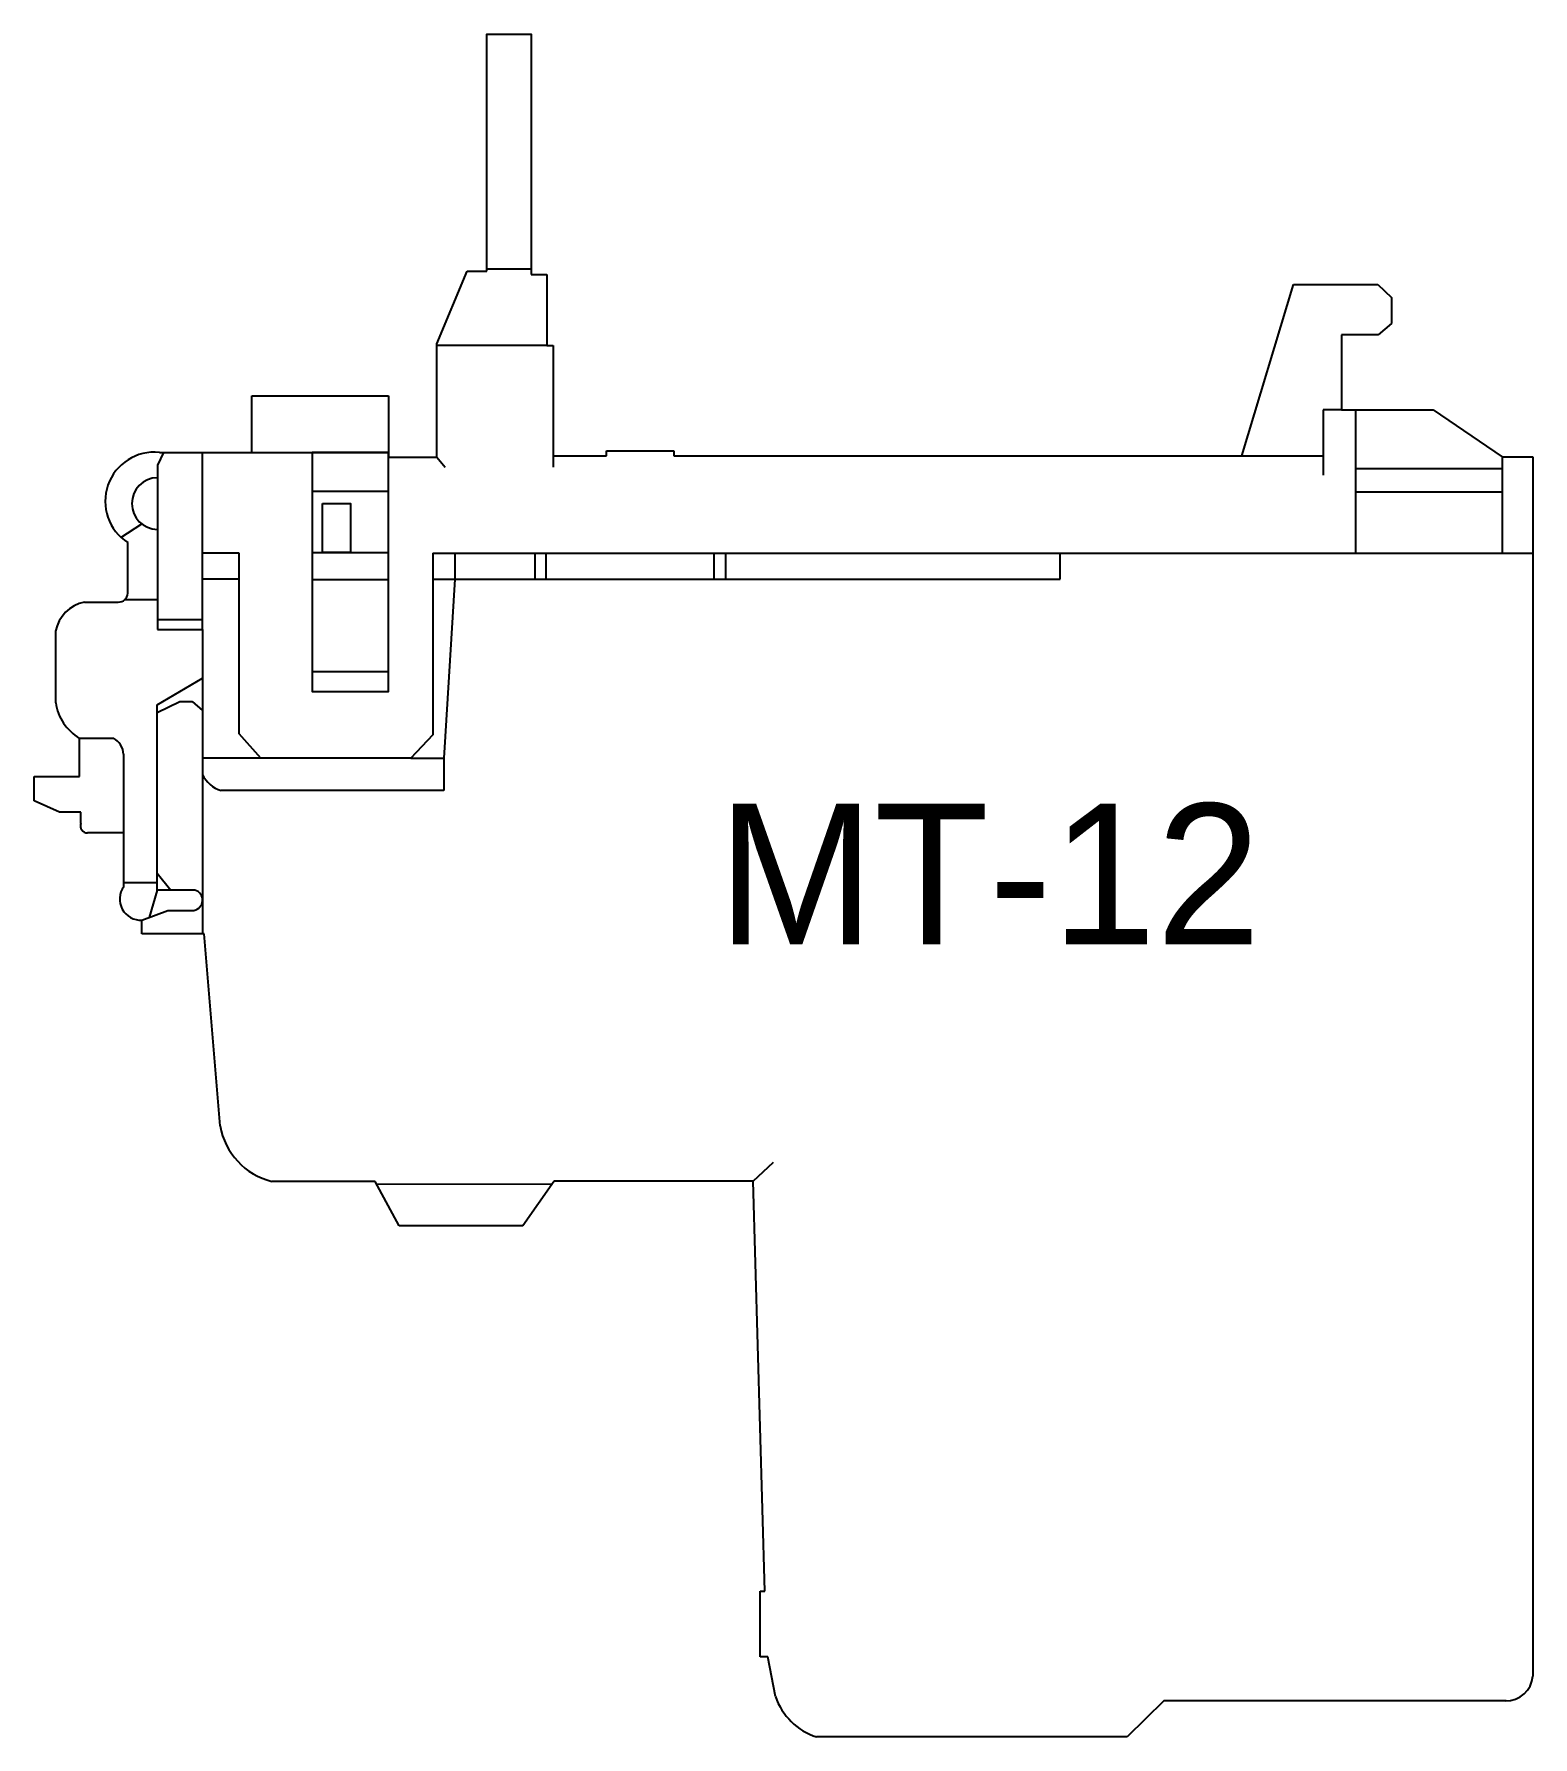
# Model space of a CAD drawing. Header units: millimetres. Extents: x 0 to 64, y 0 to 72.7.
import ezdxf

# ---------------------------------------------------------------- set-up
doc = ezdxf.new("R2010")
doc.units = ezdxf.units.MM

# ---------------------------------------------------------------- blocks, each defined once
blk = doc.blocks.new('cc mt12')
for p, q in [((91.777, 940.605), (93.074, 943.705)), ((93.074, 943.705), (93.916, 943.705)), ((93.916, 943.806), (95.804, 943.806)), ((95.804, 943.569), (96.476, 943.569)), ((96.476, 943.569), (96.476, 940.54)), ((126.133, 935.826), (128.335, 943.132)), ((128.335, 943.132), (131.939, 943.132)), ((131.939, 943.132), (132.523, 942.576)), ((132.523, 942.576), (132.523, 941.476)), ((132.523, 941.476), (131.949, 940.988)), ((91.777, 935.771), (91.777, 940.605)), ((96.476, 940.54), (91.777, 940.54)), ((96.476, 940.54), (96.744, 940.54)), ((96.744, 940.54), (96.744, 935.827)), ((131.949, 940.988), (130.388, 940.988)), ((130.388, 940.988), (130.388, 937.792)), ((83.887, 935.972), (83.887, 938.383)), ((83.887, 938.383), (89.725, 938.383)), ((89.725, 938.383), (89.725, 935.771)), ((130.388, 937.792), (129.6, 937.792)), ((129.6, 937.792), (129.6, 934.997)), ((130.388, 937.792), (134.302, 937.792)), ((130.987, 937.792), (130.987, 931.669)), ((134.302, 937.792), (137.237, 935.789)), ((99.028, 935.827), (99.028, 936.034)), ((99.028, 936.034), (101.89, 936.034)), ((101.89, 936.034), (101.89, 935.826)), ((80.126, 935.972), (79.859, 935.423)), ((79.859, 935.423), (79.859, 928.418)), ((79.943, 935.972), (83.887, 935.972)), ((81.779, 928.418), (81.779, 935.972)), ((83.887, 935.972), (89.725, 935.972)), ((89.725, 935.771), (91.777, 935.771)), ((91.777, 935.771), (92.136, 935.336)), ((96.744, 935.827), (99.028, 935.827)), ((96.744, 935.827), (96.744, 935.342)), ((101.89, 935.826), (126.133, 935.826)), ((126.133, 935.826), (129.6, 935.826)), ((130.987, 935.281), (137.237, 935.281)), ((137.237, 935.789), (138.554, 935.789)), ((137.237, 935.789), (137.237, 931.669)), ((138.554, 935.789), (138.554, 883.747)), ((86.462, 934.321), (89.725, 934.321)), ((130.987, 934.292), (137.237, 934.292)), ((78.306, 932.346), (79.193, 932.918)), ((78.597, 929.96), (78.597, 932.12)), ((83.342, 931.666), (81.779, 931.666)), ((83.342, 923.958), (83.342, 931.666)), ((86.462, 931.698), (89.725, 931.698)), ((91.608, 931.669), (138.554, 931.669)), ((91.608, 931.669), (91.608, 923.926)), ((92.548, 931.669), (92.548, 930.563)), ((95.971, 931.669), (95.971, 930.563)), ((96.428, 931.669), (96.428, 930.563)), ((103.597, 931.669), (103.597, 930.563)), ((104.102, 931.669), (104.102, 930.563)), ((118.385, 930.563), (118.385, 931.669)), ((83.342, 930.556), (81.779, 930.556)), ((86.462, 930.552), (89.725, 930.552)), ((91.608, 930.563), (118.385, 930.563)), ((92.548, 930.563), (92.081, 922.923)), ((76.748, 929.581), (78.189, 929.581)), ((78.468, 929.69), (79.859, 929.69)), ((79.859, 928.835), (81.779, 928.835)), ((75.519, 925.289), (75.519, 928.34)), ((79.859, 928.418), (81.779, 928.418)), ((81.779, 928.418), (81.779, 915.424)), ((86.462, 926.62), (89.725, 926.62)), ((79.844, 925.2), (81.779, 926.333)), ((79.844, 924.879), (80.821, 925.335)), ((79.844, 924.879), (79.844, 925.2)), ((80.821, 925.335), (81.338, 925.335)), ((81.338, 925.335), (81.779, 924.952)), ((79.844, 917.29), (79.844, 924.879)), ((76.54, 922.135), (76.54, 923.778)), ((76.54, 923.778), (77.991, 923.778)), ((84.28, 922.923), (83.342, 923.958)), ((91.608, 923.926), (90.668, 922.923)), ((78.421, 919.731), (78.421, 923.09)), ((84.28, 922.923), (81.779, 922.923)), ((90.668, 922.923), (84.28, 922.923)), ((90.668, 922.923), (92.081, 922.923)), ((92.081, 922.923), (92.081, 921.542)), ((74.597, 921.109), (74.597, 922.135)), ((74.597, 922.135), (76.54, 922.135)), ((92.081, 921.542), (82.582, 921.542)), ((75.682, 920.619), (74.597, 921.109)), ((76.592, 920.619), (75.682, 920.619)), ((76.592, 920.136), (76.592, 920.619)), ((78.421, 919.731), (76.879, 919.731)), ((78.421, 917.439), (78.421, 919.731)), ((79.844, 918.014), (80.435, 917.29)), ((79.844, 917.599), (78.421, 917.599)), ((79.844, 917.29), (79.507, 916.126)), ((81.457, 917.29), (79.844, 917.29)), ((79.202, 916.011), (80.308, 916.429)), ((80.308, 916.429), (81.421, 916.429)), ((79.202, 915.424), (79.202, 916.011)), ((81.856, 915.424), (79.202, 915.424)), ((82.538, 907.233), (81.856, 915.424)), ((105.285, 904.866), (106.146, 905.684)), ((89.154, 904.862), (84.738, 904.862)), ((90.18, 902.969), (89.154, 904.862)), ((89.213, 904.753), (96.703, 904.744)), ((96.789, 904.866), (95.459, 902.969)), ((105.285, 904.866), (96.789, 904.866)), ((105.786, 887.373), (105.285, 904.866)), ((95.459, 902.969), (90.18, 902.969)), ((105.578, 884.574), (105.578, 887.373)), ((105.578, 887.373), (105.786, 887.373)), ((105.914, 884.574), (105.578, 884.574)), ((106.232, 882.877), (105.914, 884.574)), ((122.804, 882.699), (121.234, 881.155)), ((137.406, 882.699), (122.804, 882.699)), ((121.234, 881.155), (107.987, 881.155))]:
    blk.add_line(p, q)
blk.add_lwpolyline([(93.916, 943.705), (93.916, 953.824), (95.804, 953.824), (95.804, 943.569)])
for points in [[(89.725, 935.972), (86.462, 935.972), (86.462, 925.769), (89.725, 925.769)], [(86.91, 933.793), (88.094, 933.793), (88.094, 931.698), (86.91, 931.698)]]:
    blk.add_lwpolyline(points, close=True)
for centre, radius, start, end in [((79.732, 933.885), 2.098, 84.22727, 237.2357), ((79.872, 933.787), 1.103, 90.6585, 269.3415), ((77.051, 928.051), 1.56, 101.2089, 169.32016), ((78.191, 929.988), 0.407, 269.62557, 356.04325), ((77.588, 925.586), 2.09, 188.16744, 239.90668), ((77.543, 923.019), 0.88, 4.58523, 59.47133), ((82.964, 922.805), 1.319, 206.09009, 253.1964), ((76.883, 920.038), 0.307, 161.46347, 269.30448), ((79.151, 916.911), 0.901, 144.10725, 273.27889), ((81.344, 916.864), 0.441, 279.94695, 75.20221), ((85.464, 907.742), 2.971, 189.87411, 255.83888), ((137.406, 883.851), 1.152, 268.65343, 354.83848), ((108.827, 883.765), 2.742, 198.89472, 252.16342)]:
    blk.add_arc(centre, radius, start, end)
at = {"insert": (103.765, 920.984), "char_height": 6, "attachment_point": 1}
blk.add_mtext_dynamic_manual_height_columns('{\\C3;MT-12}', width=21.2638, gutter_width=1, heights=[0], dxfattribs=at)

msp = doc.modelspace()

# ---------------------------------------------------------------- block references
msp.add_blockref('cc mt12', (-74.597, -881.155))

doc.saveas('drawing.dxf')
